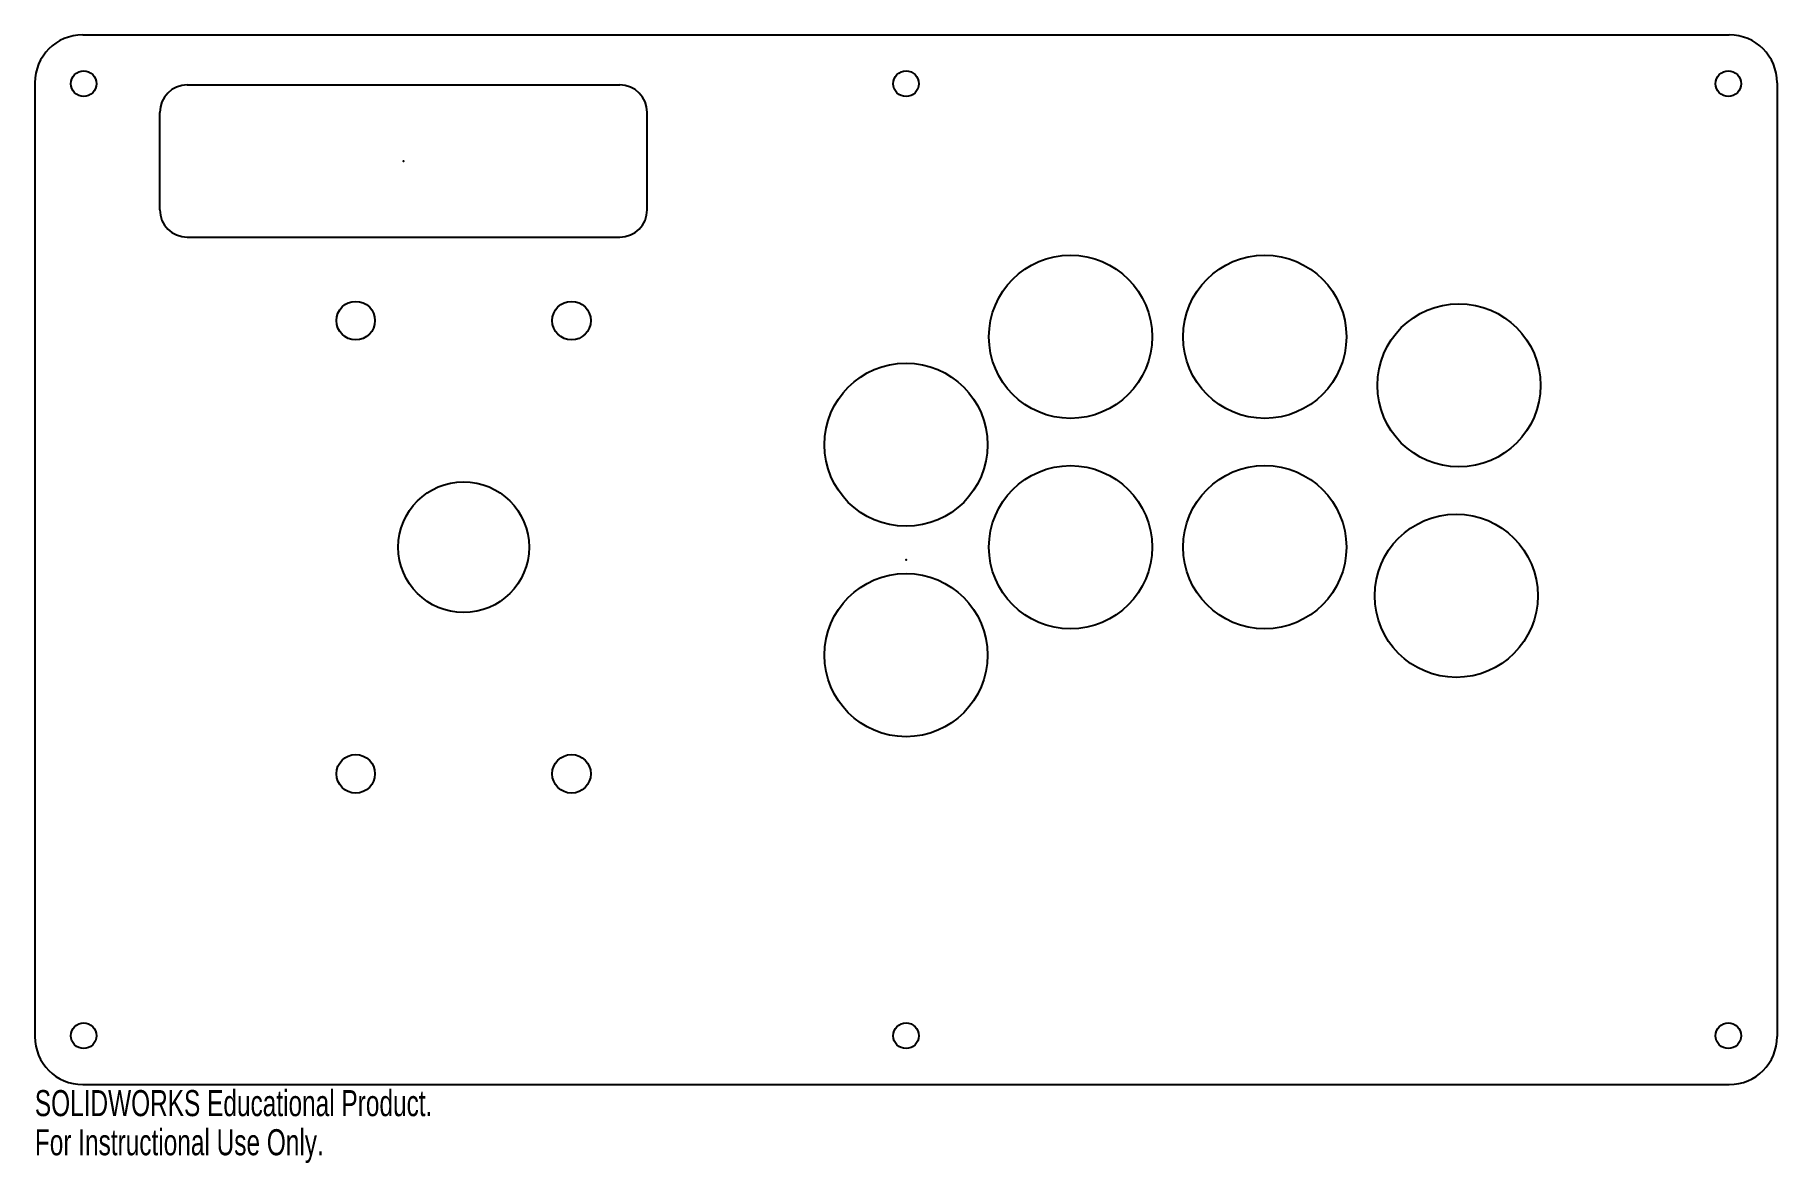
# Model space of a CAD drawing. Header units: millimetres. Extents: x -161 to 161, y -112 to 97.
import ezdxf

# ---------------------------------------------------------------- set-up
doc = ezdxf.new("R2010")
doc.units = ezdxf.units.MM
doc.header["$PDSIZE"] = -1
doc.styles.add('SLDTEXTSTYLE0', font='TXT', dxfattribs={"width": 0.7})

msp = doc.modelspace()

# ---------------------------------------------------------------- linework, layer by layer
at = {"color": 7, "linetype": 'Continuous'}
for p, q in [((-152.59, 97.28), (152.59, 97.28)), ((-161.48, 88.39), (-161.48, -88.39)), ((-133.24, 87.99), (-53.05, 87.99)), ((161.48, 88.39), (161.48, -88.39)), ((-138.32, 64.87), (-138.32, 82.91)), ((-47.97, 64.87), (-47.97, 82.91)), ((-133.24, 59.79), (-53.05, 59.79)), ((-152.59, -97.28), (152.59, -97.28))]:
    msp.add_line(p, q, dxfattribs=at)
for centre, radius in [((-152.43, 88.23), 2.37), ((0, 88.23), 2.38), ((152.43, 88.23), 2.37), ((-152.43, -88.23), 2.37), ((0, -88.23), 2.38), ((152.43, -88.23), 2.37)]:
    msp.add_circle(centre, radius, dxfattribs=at)
at = {"color": 6, "linetype": 'Continuous'}
for centre, radius in [((30.5, 41.32), 15.12), ((66.5, 41.32), 15.13), ((-102, 44.32), 3.57), ((-62, 44.32), 3.57), ((102.5, 32.32), 15.12), ((0, 21.32), 15.12), ((30.5, 2.32), 15.12), ((66.5, 2.32), 15.13), ((-82, 2.32), 12.12), ((102, -6.68), 15.12), ((0, -17.68), 15.12), ((-102, -39.68), 3.57), ((-62, -39.68), 3.57)]:
    msp.add_circle(centre, radius, dxfattribs=at)
at = {"color": 7, "linetype": 'Continuous'}
for centre, radius, start, end in [((-152.59, 88.39), 8.89, 90, 180), ((152.59, 88.39), 8.89, 0, 90), ((-133.24, 82.91), 5.08, 90, 180), ((-53.05, 82.91), 5.08, 0, 90), ((-133.24, 64.87), 5.08, 180, 270), ((-53.05, 64.87), 5.08, 270, 0), ((-152.59, -88.39), 8.89, 180, 270), ((152.59, -88.39), 8.89, 270, 0)]:
    msp.add_arc(centre, radius, start, end, dxfattribs=at)
for p in [(-93.14, 73.89), (0, 0)]:
    msp.add_point(p, dxfattribs=at)

# ---------------------------------------------------------------- texts
at = {"color": 7, "linetype": 'Continuous', "char_height": 4.8336, "attachment_point": 1, "style": 'SLDTEXTSTYLE0'}
for s, insert in [('SOLIDWORKS Educational Product.', (-161.48, -98.3)), ('For Instructional Use Only.', (-161.48, -105.55))]:
    msp.add_mtext(s, dxfattribs=dict(at, insert=insert))

doc.saveas('drawing.dxf')
